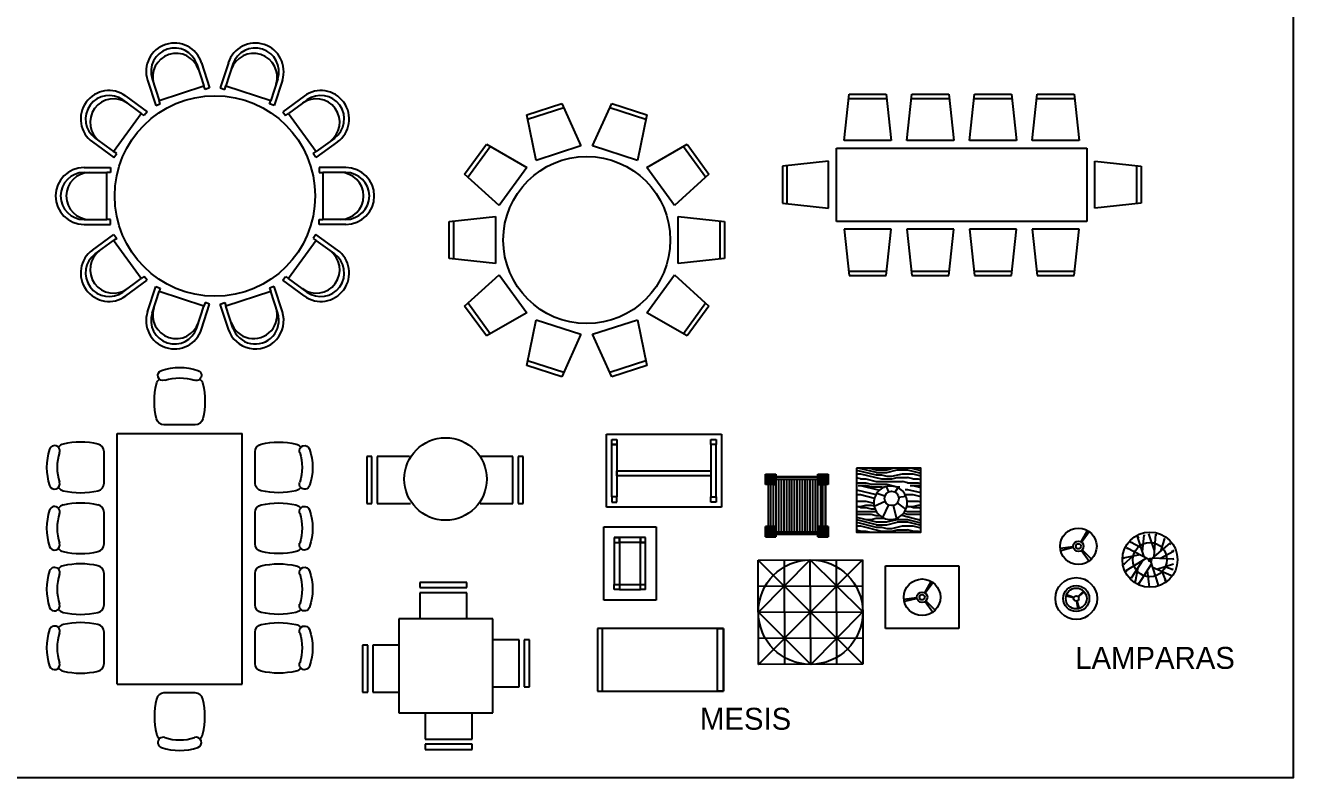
# Model space of a CAD drawing. Header units: millimetres. Extents: x 203.7 to 271.7, y 165.9 to 194.2.
# Drawn here: x 236.3 to 248.44, y 166.05 to 173.25 of the extents above; entities that cross this region are included whole.
import ezdxf

# ---------------------------------------------------------------- set-up
doc = ezdxf.new("R2010")
doc.units = ezdxf.units.MM
doc.layers.add('MUEBLE', color=8, linetype='Continuous')
doc.layers.add('MURO-ACTUALES', color=1, linetype='Continuous')

# ---------------------------------------------------------------- blocks, each defined once
blk = doc.blocks.new('ME-2')
at = {"layer": 'MUEBLE'}
for p, q in [((-0.306, 0.867), (-0.306, 0.817)), ((0.144, 0.867), (-0.306, 0.867)), ((0.144, 0.817), (0.144, 0.867)), ((-0.306, 0.817), (0.144, 0.817)), ((-0.306, 0.767), (-0.306, 0.517)), ((0.144, 0.767), (-0.306, 0.767)), ((0.144, 0.517), (0.144, 0.767)), ((-0.506, 0.517), (-0.506, -0.383)), ((0.394, 0.517), (-0.506, 0.517)), ((0.394, -0.383), (0.394, 0.517)), ((-0.856, 0.267), (-0.856, -0.183)), ((-0.806, 0.267), (-0.856, 0.267)), ((-0.806, -0.183), (-0.806, 0.267)), ((-0.756, 0.267), (-0.756, -0.183)), ((-0.506, 0.267), (-0.756, 0.267)), ((0.644, 0.317), (0.394, 0.317)), ((0.644, -0.133), (0.644, 0.317)), ((0.694, 0.317), (0.694, -0.133)), ((0.744, 0.317), (0.694, 0.317)), ((0.744, -0.133), (0.744, 0.317)), ((-0.856, -0.183), (-0.806, -0.183)), ((-0.756, -0.183), (-0.506, -0.183)), ((0.394, -0.133), (0.644, -0.133)), ((0.694, -0.133), (0.744, -0.133)), ((-0.506, -0.383), (0.394, -0.383)), ((-0.256, -0.383), (-0.256, -0.633)), ((0.194, -0.633), (0.194, -0.383)), ((-0.256, -0.633), (0.194, -0.633)), ((0.194, -0.683), (-0.256, -0.683)), ((-0.256, -0.683), (-0.256, -0.733)), ((0.194, -0.733), (0.194, -0.683)), ((-0.256, -0.733), (0.194, -0.733))]:
    blk.add_line(p, q, dxfattribs=at)
blk = doc.blocks.new('SILLA-VI')
at = {"layer": 'MUEBLE'}
blk.add_line((-0.15, -0.275), (0.15, -0.275), dxfattribs=at)
for centre, radius, start, end in [((-0.159, 0.199), 0.05, 108.4886, 288.4886), ((0, -0.275), 0.55, 71.5114, 108.4886), ((0.159, 0.199), 0.05, 251.5114, 71.5114), ((-0.15, 0.1), 0.075, 124.1222, 167.5099), ((0, -0.275), 0.45, 71.5114, 108.4886), ((0.15, 0.1), 0.075, 12.4901, 55.8778), ((0.508, -0.05), 0.75, 167.1255, 192.8745), ((-0.508, -0.05), 0.75, 347.1255, 12.8745), ((-0.15, -0.2), 0.075, 192.4901, 270), ((0.15, -0.2), 0.075, 270, 347.5099)]:
    blk.add_arc(centre, radius, start, end, dxfattribs=at)
blk = doc.blocks.new('MESA-26')
at = {"layer": 'MUEBLE'}
for p, q in [((-0.584, 1.2), (0.616, 1.2)), ((-0.584, -1.2), (-0.584, 1.2)), ((0.616, -1.2), (0.616, 1.2)), ((-0.708, 0.726), (-0.708, 1.026)), ((-0.708, 0.144), (-0.708, 0.444)), ((-0.708, -0.439), (-0.708, -0.139)), ((-0.708, -1.001), (-0.708, -0.701)), ((-0.584, -1.2), (0.616, -1.2)), ((0.166, -1.283), (-0.134, -1.283))]:
    blk.add_line(p, q, dxfattribs=at)
for centre, radius, start, end in [((-1.083, 1.026), 0.075, 102.4901, 145.8778), ((-0.933, 0.368), 0.75, 77.1255, 102.8745), ((-0.783, 1.026), 0.075, 0, 77.5099), ((-0.708, 0.876), 0.55, 161.5114, 198.4886), ((-1.182, 1.035), 0.05, 341.5114, 161.5114), ((-0.708, 0.876), 0.45, 161.5114, 198.4886), ((-1.182, 0.718), 0.05, 198.4886, 18.4886), ((-1.083, 0.726), 0.075, 214.1222, 257.5099), ((-0.933, 1.384), 0.75, 257.1255, 282.8745), ((-0.783, 0.726), 0.075, 282.4901, 0), ((-1.182, 0.452), 0.05, 341.5114, 161.5114), ((-1.083, 0.444), 0.075, 102.4901, 145.8778), ((-0.933, -0.215), 0.75, 77.1255, 102.8745), ((-0.783, 0.444), 0.075, 0, 77.5099), ((-0.708, 0.294), 0.55, 161.5114, 198.4886), ((-0.708, 0.294), 0.45, 161.5114, 198.4886), ((-1.182, 0.135), 0.05, 198.4886, 18.4886), ((-0.783, 0.144), 0.075, 282.4901, 0), ((-1.083, 0.144), 0.075, 214.1222, 257.5099), ((-0.933, 0.802), 0.75, 257.1255, 282.8745), ((-0.708, -0.289), 0.55, 161.5114, 198.4886), ((-1.182, -0.131), 0.05, 341.5114, 161.5114), ((-1.083, -0.139), 0.075, 102.4901, 145.8778), ((-0.933, -0.797), 0.75, 77.1255, 102.8745), ((-0.783, -0.139), 0.075, 0, 77.5099), ((-0.708, -0.289), 0.45, 161.5114, 198.4886), ((-1.182, -0.448), 0.05, 198.4886, 18.4886), ((-1.083, -0.439), 0.075, 214.1222, 257.5099), ((-0.783, -0.439), 0.075, 282.4901, 0), ((-0.933, 0.219), 0.75, 257.1255, 282.8745), ((-0.708, -0.851), 0.55, 161.5114, 198.4886), ((-1.182, -0.692), 0.05, 341.5114, 161.5114), ((-0.708, -0.851), 0.45, 161.5114, 198.4886), ((-1.083, -0.701), 0.075, 102.4901, 145.8778), ((-0.933, -1.359), 0.75, 77.1255, 102.8745), ((-0.783, -0.701), 0.075, 0, 77.5099), ((-1.182, -1.01), 0.05, 198.4886, 18.4886), ((-1.083, -1.001), 0.075, 214.1222, 257.5099), ((-0.933, -0.343), 0.75, 257.1255, 282.8745), ((-0.783, -1.001), 0.075, 282.4901, 0), ((-0.134, -1.358), 0.075, 90, 167.5099), ((0.166, -1.358), 0.075, 12.4901, 90), ((0.524, -1.508), 0.75, 167.1255, 192.8745), ((-0.492, -1.508), 0.75, 347.1255, 12.8745), ((-0.134, -1.658), 0.075, 192.4901, 235.8778), ((0.166, -1.658), 0.075, 304.1222, 347.5099), ((-0.143, -1.757), 0.05, 71.5114, 251.5114), ((0.016, -1.283), 0.55, 251.5114, 288.4886), ((0.016, -1.283), 0.45, 251.5114, 288.4886), ((0.174, -1.757), 0.05, 288.4886, 108.4886)]:
    blk.add_arc(centre, radius, start, end, dxfattribs=at)
at = {"layer": 'MUEBLE', "xscale": -1}
blk.add_blockref('SILLA-VI', (0.016, 1.558), dxfattribs=at)
at = {"layer": 'MUEBLE', "xscale": -1, "rotation": 270}
for p in [(1.014, 0.876), (1.014, 0.294), (1.014, -0.289), (1.014, -0.851)]:
    blk.add_blockref('SILLA-VI', p, dxfattribs=at)
blk = doc.blocks.new('ME-26')
at = {"layer": 'MUEBLE'}
blk.add_blockref('MESA-26', (-0.043, 0.018), dxfattribs=at)
blk = doc.blocks.new('MES-3')
at = {"layer": 'MUEBLE'}
for p, q in [((-0.573, 0.302, -0.1), (-0.573, -0.299, -0.1)), ((0.636, 0.302, -0.1), (-0.573, 0.302, -0.1)), ((-0.523, 0.301, -0.8), (-0.573, 0.301, -0.8)), ((-0.573, 0.301, -0.8), (-0.573, -0.299, -0.8)), ((-0.523, -0.299, -0.8), (-0.523, 0.301, -0.8)), ((0.577, -0.299, -0.8), (0.577, 0.301, -0.8)), ((0.577, 0.301, -0.8), (0.636, 0.301, -0.8)), ((0.636, -0.299, -0.1), (0.636, 0.302, -0.1)), ((0.636, 0.301, -0.8), (0.636, -0.299, -0.8)), ((-0.573, -0.299, -0.8), (-0.523, -0.299, -0.8)), ((-0.573, -0.299, -0.1), (0.636, -0.299, -0.1)), ((0.636, -0.299, -0.8), (0.578, -0.299, -0.8))]:
    blk.add_line(p, q, dxfattribs=at)
blk = doc.blocks.new('MES-2')
at = {"layer": 'MUEBLE'}
for p, q in [((-0.47, -0.255), (-0.47, 0.445)), ((-0.47, 0.445), (0.63, 0.445)), ((-0.42, 0.395, -0.8), (-0.37, 0.395, -0.8)), ((-0.42, 0.345, -0.8), (-0.42, 0.395, -0.8)), ((-0.42, 0.395, -0.8), (-0.37, 0.395, -0.8)), ((-0.42, 0.345, -0.8), (-0.42, 0.395, -0.8)), ((-0.37, 0.395, -0.8), (-0.37, 0.345, -0.8)), ((-0.37, 0.395, -0.8), (-0.37, 0.345, -0.8)), ((0.53, 0.395, -0.8), (0.58, 0.395, -0.8)), ((0.53, 0.345, -0.8), (0.53, 0.395, -0.8)), ((0.53, 0.345, -0.8), (0.53, 0.395, -0.8)), ((0.53, 0.395, -0.8), (0.58, 0.395, -0.8)), ((0.53, 0.345, -0.8), (0.53, 0.395, -0.8)), ((0.58, 0.395, -0.8), (0.58, 0.345, -0.8)), ((0.58, 0.395, -0.8), (0.58, 0.345, -0.8)), ((0.63, 0.445), (0.63, -0.255)), ((-0.37, 0.345, -0.8), (-0.42, 0.345, -0.8)), ((-0.42, -0.155, -0.45), (-0.42, 0.345, -0.45)), ((-0.37, 0.345, -0.8), (-0.42, 0.345, -0.8)), ((-0.42, 0.345, -0.45), (-0.37, 0.345, -0.45)), ((-0.37, 0.345, -0.45), (-0.37, -0.155, -0.45)), ((0.58, 0.345, -0.8), (0.53, 0.345, -0.8)), ((0.53, 0.345, -0.45), (0.53, -0.155, -0.45)), ((0.58, 0.345, -0.8), (0.53, 0.345, -0.8)), ((0.58, 0.345, -0.45), (0.53, 0.345, -0.45)), ((0.58, -0.155, -0.45), (0.58, 0.345, -0.45)), ((-0.37, 0.095, -0.45), (0.53, 0.095, -0.45)), ((-0.37, 0.045, -0.45), (-0.37, 0.095, -0.45)), ((0.53, 0.045, -0.45), (-0.37, 0.045, -0.45)), ((0.53, 0.095, -0.45), (0.53, 0.045, -0.45)), ((-0.37, -0.155, -0.8), (-0.42, -0.155, -0.8)), ((-0.42, -0.155, -0.8), (-0.42, -0.205, -0.8)), ((-0.37, -0.155, -0.8), (-0.42, -0.155, -0.8)), ((-0.42, -0.155, -0.8), (-0.42, -0.205, -0.8)), ((-0.37, -0.155, -0.45), (-0.42, -0.155, -0.45)), ((-0.42, -0.205, -0.8), (-0.37, -0.205, -0.8)), ((-0.42, -0.205, -0.8), (-0.37, -0.205, -0.8)), ((-0.37, -0.205, -0.8), (-0.37, -0.155, -0.8)), ((-0.37, -0.205, -0.8), (-0.37, -0.155, -0.8)), ((0.53, -0.155, -0.8), (0.58, -0.155, -0.8)), ((0.53, -0.205, -0.8), (0.53, -0.155, -0.8)), ((0.53, -0.205, -0.8), (0.53, -0.155, -0.8)), ((0.53, -0.155, -0.8), (0.58, -0.155, -0.8)), ((0.53, -0.155, -0.45), (0.58, -0.155, -0.45)), ((0.58, -0.205, -0.8), (0.53, -0.205, -0.8)), ((0.58, -0.205, -0.8), (0.53, -0.205, -0.8)), ((0.58, -0.155, -0.8), (0.58, -0.205, -0.8)), ((0.58, -0.155, -0.8), (0.58, -0.205, -0.8)), ((0.63, -0.255), (-0.47, -0.255))]:
    blk.add_line(p, q, dxfattribs=at)
blk = doc.blocks.new('MES-1')
at = {"layer": 'MUEBLE'}
for p, q in [((-0.356, -0.298, 0.075), (-0.356, 0.402, 0.075)), ((-0.356, 0.402, 0.075), (0.144, 0.402, 0.075)), ((0.144, 0.402, 0.075), (0.144, -0.298, 0.075)), ((-0.256, 0.302, -0.6), (-0.256, 0.252, -0.6)), ((-0.206, 0.302, -0.6), (-0.256, 0.302, -0.6)), ((-0.256, 0.302, -0.6), (-0.206, 0.302, -0.6)), ((-0.256, 0.252, -0.3), (-0.256, -0.148, -0.3)), ((-0.256, 0.252, -0.6), (-0.206, 0.252, -0.6)), ((-0.006, 0.302, -0.3), (-0.206, 0.302, -0.3)), ((-0.206, 0.252, -0.6), (-0.206, 0.302, -0.6)), ((-0.206, 0.302, -0.6), (-0.206, 0.252, -0.6)), ((-0.206, 0.252, -0.3), (-0.206, -0.198, -0.3)), ((0.044, 0.252, -0.3), (-0.206, 0.252, -0.3)), ((-0.006, -0.198, -0.3), (-0.006, 0.302, -0.3)), ((-0.006, 0.302, -0.6), (-0.006, 0.252, -0.6)), ((0.044, 0.302, -0.6), (-0.006, 0.302, -0.6)), ((-0.006, 0.252, -0.6), (0.044, 0.252, -0.6)), ((0.044, 0.252, -0.6), (0.044, 0.302, -0.6)), ((0.044, -0.148, -0.3), (0.044, 0.252, -0.3)), ((-0.256, -0.148, -0.3), (0.044, -0.148, -0.3)), ((-0.256, -0.148, -0.6), (-0.206, -0.148, -0.6)), ((-0.256, -0.198, -0.6), (-0.256, -0.148, -0.6)), ((-0.206, -0.198, -0.6), (-0.256, -0.198, -0.6)), ((-0.206, -0.148, -0.6), (-0.206, -0.198, -0.6)), ((-0.206, -0.198, -0.3), (-0.006, -0.198, -0.3)), ((-0.006, -0.148, -0.6), (0.044, -0.148, -0.6)), ((-0.006, -0.198, -0.6), (-0.006, -0.148, -0.6)), ((0.044, -0.198, -0.6), (-0.006, -0.198, -0.6)), ((0.044, -0.198, -0.6), (0.044, -0.148, -0.6)), ((0.144, -0.298, 0.075), (-0.356, -0.298, 0.075))]:
    blk.add_line(p, q, dxfattribs=at)
blk = doc.blocks.new('MESA-21')
at = {"layer": 'MUEBLE'}
for p, q in [((-0.173, 1.262), (-0.106, 1.054)), ((-0.129, 1.276), (-0.051, 1.035)), ((0.129, 1.276), (0.051, 1.035)), ((0.173, 1.262), (0.106, 1.054)), ((-0.646, 1.108), (-0.567, 0.867)), ((-0.601, 1.123), (-0.534, 0.915)), ((0.601, 1.123), (0.534, 0.915)), ((0.646, 1.108), (0.567, 0.867)), ((-0.534, 0.915), (-0.106, 1.054)), ((-0.095, 1.02), (-0.106, 1.054)), ((-0.051, 1.035), (-0.095, 1.02)), ((0.051, 1.035), (0.095, 1.02)), ((0.095, 1.02), (0.106, 1.054)), ((0.106, 1.054), (0.534, 0.915)), ((-0.882, 0.919), (-0.705, 0.791)), ((-0.855, 0.957), (-0.649, 0.807)), ((-0.567, 0.867), (-0.523, 0.881)), ((-0.523, 0.881), (-0.534, 0.915)), ((0.523, 0.881), (0.534, 0.915)), ((0.567, 0.867), (0.523, 0.881)), ((0.855, 0.957), (0.649, 0.807)), ((0.882, 0.919), (0.705, 0.791)), ((-0.97, 0.427), (-0.705, 0.791)), ((-0.677, 0.77), (-0.705, 0.791)), ((-0.649, 0.807), (-0.677, 0.77)), ((0.649, 0.807), (0.677, 0.77)), ((0.677, 0.77), (0.705, 0.791)), ((0.705, 0.791), (0.97, 0.427)), ((-1.174, 0.517), (-0.968, 0.368)), ((-1.147, 0.555), (-0.97, 0.427)), ((1.174, 0.517), (0.968, 0.368)), ((1.147, 0.555), (0.97, 0.427)), ((-0.941, 0.406), (-0.97, 0.427)), ((-0.968, 0.368), (-0.941, 0.406)), ((0.941, 0.406), (0.97, 0.427)), ((0.968, 0.368), (0.941, 0.406)), ((-1.254, 0.272), (-1, 0.272)), ((-1, 0.272), (-1, 0.225)), ((1.254, 0.272), (1, 0.272)), ((1, 0.272), (1, 0.225)), ((-1.254, 0.225), (-1.035, 0.225)), ((-1, 0.225), (-1.035, 0.225)), ((-1.035, -0.225), (-1.035, 0.225)), ((1, 0.225), (1.035, 0.225)), ((1.254, 0.225), (1.035, 0.225)), ((1.035, 0.225), (1.035, -0.225)), ((-1.254, -0.225), (-1.035, -0.225)), ((-1, -0.225), (-1.035, -0.225)), ((-1, -0.272), (-1, -0.225)), ((1, -0.225), (1.035, -0.225)), ((1, -0.272), (1, -0.225)), ((1.254, -0.225), (1.035, -0.225)), ((-1.254, -0.272), (-1, -0.272)), ((1.254, -0.272), (1, -0.272)), ((-1.174, -0.517), (-0.968, -0.368)), ((-1.147, -0.555), (-0.97, -0.427)), ((-0.941, -0.406), (-0.97, -0.427)), ((-0.705, -0.791), (-0.97, -0.427)), ((-0.968, -0.368), (-0.941, -0.406)), ((0.97, -0.427), (0.705, -0.791)), ((0.968, -0.368), (0.941, -0.406)), ((0.941, -0.406), (0.97, -0.427)), ((1.174, -0.517), (0.968, -0.368)), ((1.147, -0.555), (0.97, -0.427)), ((-0.882, -0.919), (-0.705, -0.791)), ((-0.855, -0.957), (-0.649, -0.807)), ((-0.677, -0.77), (-0.705, -0.791)), ((-0.649, -0.807), (-0.677, -0.77)), ((0.649, -0.807), (0.677, -0.77)), ((0.855, -0.957), (0.649, -0.807)), ((0.677, -0.77), (0.705, -0.791)), ((0.882, -0.919), (0.705, -0.791)), ((-0.646, -1.108), (-0.567, -0.867)), ((-0.601, -1.123), (-0.534, -0.915)), ((-0.567, -0.867), (-0.523, -0.881)), ((-0.523, -0.881), (-0.534, -0.915)), ((-0.106, -1.054), (-0.534, -0.915)), ((0.534, -0.915), (0.106, -1.054)), ((0.567, -0.867), (0.523, -0.881)), ((0.523, -0.881), (0.534, -0.915)), ((0.601, -1.123), (0.534, -0.915)), ((0.646, -1.108), (0.567, -0.867)), ((-0.173, -1.262), (-0.106, -1.054)), ((-0.129, -1.276), (-0.051, -1.035)), ((-0.095, -1.02), (-0.106, -1.054)), ((-0.051, -1.035), (-0.095, -1.02)), ((0.051, -1.035), (0.095, -1.02)), ((0.129, -1.276), (0.051, -1.035)), ((0.095, -1.02), (0.106, -1.054)), ((0.173, -1.262), (0.106, -1.054))]:
    blk.add_line(p, q, dxfattribs=at)
blk.add_circle((0, 0), 0.96, dxfattribs=at)
for centre, radius, start, end in [((-0.387, 1.192), 0.272, 18, 198), ((0.387, 1.192), 0.272, 342, 162), ((-0.387, 1.192), 0.225, 18, 198), ((-0.371, 1.14), 0.225, 18, 198), ((0.371, 1.14), 0.225, 342, 162), ((0.387, 1.192), 0.225, 342, 162), ((-1.014, 0.737), 0.272, 54, 234), ((1.014, 0.737), 0.272, 306, 126), ((-1.014, 0.737), 0.225, 54, 234), ((-0.97, 0.705), 0.225, 54, 234), ((0.97, 0.705), 0.225, 306, 126), ((1.014, 0.737), 0.225, 306, 126), ((-1.254, 0), 0.272, 90, 270), ((1.254, 0), 0.272, 270, 90), ((-1.254, 0), 0.225, 90, 270), ((-1.199, 0), 0.225, 90, 270), ((1.199, 0), 0.225, 270, 90), ((1.254, 0), 0.225, 270, 90), ((-1.014, -0.737), 0.272, 126, 306), ((-1.014, -0.737), 0.225, 126, 306), ((-0.97, -0.705), 0.225, 126, 306), ((0.97, -0.705), 0.225, 234, 54), ((1.014, -0.737), 0.272, 234, 54), ((1.014, -0.737), 0.225, 234, 54), ((-0.371, -1.14), 0.225, 162, 342), ((0.371, -1.14), 0.225, 198, 18), ((-0.387, -1.192), 0.272, 162, 342), ((-0.387, -1.192), 0.225, 162, 342), ((0.387, -1.192), 0.272, 198, 18), ((0.387, -1.192), 0.225, 198, 18)]:
    blk.add_arc(centre, radius, start, end, dxfattribs=at)
blk = doc.blocks.new('ME-21')
at = {"layer": 'MUEBLE'}
blk.add_blockref('MESA-21', (0.088, -0.129), dxfattribs=at)
blk = doc.blocks.new('L-1')
at = {"layer": 'MUEBLE'}
for p, q in [((-0.147, 0.269), (-0.137, 0.255)), ((-0.084, 0.074), (-0.147, 0.269)), ((-0.1, 0.122), (-0.083, 0.287)), ((-0.083, 0.287), (-0.083, 0.275)), ((-0.039, 0.296), (-0.036, 0.281)), ((0.017, 0.137), (-0.039, 0.296)), ((0.014, 0.077), (0.027, 0.293)), ((0.027, 0.293), (0.03, 0.275)), ((0.076, 0.129), (0.116, 0.252)), ((0.116, 0.252), (0.106, 0.237)), ((-0.252, 0.16), (-0.243, 0.152)), ((-0.026, 0.044), (-0.252, 0.16)), ((-0.213, 0.216), (-0.198, 0.213)), ((-0.112, 0.16), (-0.213, 0.216)), ((-0.026, 0.044), (0.167, 0.205)), ((0.072, 0.061), (0.197, 0.128)), ((0.167, 0.205), (0.16, 0.19)), ((0.197, 0.128), (0.179, 0.125)), ((0.204, 0.134), (0.192, 0.131)), ((-0.125, 0.095), (-0.284, 0.063)), ((-0.284, 0.063), (-0.274, 0.066)), ((-0.195, 0.081), (-0.279, 0.001)), ((-0.279, 0.001), (-0.267, 0.016)), ((-0.062, 0.063), (-0.26, -0.06)), ((-0.096, 0.042), (-0.208, -0.128)), ((-0.014, 0.009), (-0.137, -0.187)), ((-0.026, 0.044), (0.052, -0.196)), ((-0.002, 0.064), (0.202, 0.057)), ((0.039, -0.043), (0.197, 0.007)), ((0.202, 0.057), (0.187, 0.051)), ((-0.26, -0.06), (-0.245, -0.06)), ((-0.208, -0.128), (-0.206, -0.119)), ((-0.143, -0.029), (-0.171, -0.163)), ((-0.055, -0.055), (-0.034, -0.214)), ((-0.004, -0.023), (0.177, -0.105)), ((0.087, -0.064), (0.125, -0.158)), ((0.115, -0.019), (0.194, -0.046)), ((0.177, -0.105), (0.17, -0.096)), ((0.194, -0.046), (0.177, -0.046)), ((-0.171, -0.163), (-0.162, -0.146)), ((-0.137, -0.187), (-0.132, -0.169)), ((0.052, -0.196), (0.049, -0.178)), ((0.125, -0.158), (0.116, -0.143))]:
    blk.add_line(p, q, dxfattribs=at)
for centre, radius in [((-0.028, 0.048), 0.264), ((-0.028, 0.048), 0.163), ((-0.026, 0.044), 0.0137)]:
    blk.add_circle(centre, radius, dxfattribs=at)
blk = doc.blocks.new('MESA-23')
at = {"layer": 'MUEBLE'}
for p, q in [((-1.122, 0.426), (-1.075, 0.869)), ((-1.075, 0.869), (-0.72, 0.869)), ((-0.72, 0.869), (-0.672, 0.426)), ((-0.522, 0.426), (-0.475, 0.869)), ((-0.475, 0.869), (-0.12, 0.869)), ((-0.12, 0.869), (-0.072, 0.426)), ((0.078, 0.426), (0.125, 0.869)), ((0.125, 0.869), (0.48, 0.869)), ((0.48, 0.869), (0.528, 0.426)), ((0.678, 0.426), (0.725, 0.869)), ((0.725, 0.869), (1.08, 0.869)), ((1.08, 0.869), (1.128, 0.426)), ((-1.079, 0.826), (-0.715, 0.826)), ((-0.479, 0.826), (-0.115, 0.826)), ((0.121, 0.826), (0.485, 0.826)), ((0.721, 0.826), (1.085, 0.826)), ((-0.672, 0.426), (-1.122, 0.426)), ((-0.072, 0.426), (-0.522, 0.426)), ((0.528, 0.426), (0.078, 0.426)), ((1.128, 0.426), (0.678, 0.426)), ((-1.197, 0.351), (1.203, 0.351)), ((-1.197, -0.349), (-1.197, 0.351)), ((1.203, 0.351), (1.203, -0.349)), ((-1.272, 0.226), (-1.715, 0.179)), ((-1.715, 0.179), (-1.715, -0.176)), ((-1.672, 0.183), (-1.672, -0.181)), ((-1.272, -0.224), (-1.272, 0.226)), ((1.278, 0.226), (1.721, 0.179)), ((1.278, -0.224), (1.278, 0.226)), ((1.678, 0.183), (1.678, -0.181)), ((1.721, 0.179), (1.721, -0.176)), ((-1.715, -0.176), (-1.272, -0.224)), ((1.721, -0.176), (1.278, -0.224)), ((1.203, -0.349), (-1.197, -0.349)), ((-1.122, -0.424), (-1.075, -0.867)), ((-0.672, -0.424), (-1.122, -0.424)), ((-0.72, -0.867), (-0.672, -0.424)), ((-0.522, -0.424), (-0.475, -0.867)), ((-0.072, -0.424), (-0.522, -0.424)), ((-0.12, -0.867), (-0.072, -0.424)), ((0.528, -0.424), (0.078, -0.424)), ((0.078, -0.424), (0.125, -0.867)), ((0.48, -0.867), (0.528, -0.424)), ((0.678, -0.424), (0.725, -0.867)), ((1.128, -0.424), (0.678, -0.424)), ((1.08, -0.867), (1.128, -0.424)), ((-1.079, -0.824), (-0.715, -0.824)), ((-0.479, -0.824), (-0.115, -0.824)), ((0.121, -0.824), (0.485, -0.824)), ((0.721, -0.824), (1.085, -0.824)), ((-1.075, -0.867), (-0.72, -0.867)), ((-0.475, -0.867), (-0.12, -0.867)), ((0.125, -0.867), (0.48, -0.867)), ((0.725, -0.867), (1.08, -0.867))]:
    blk.add_line(p, q, dxfattribs=at)
blk = doc.blocks.new('ME-23')
at = {"layer": 'MUEBLE'}
blk.add_blockref('MESA-23', (0.046, 0.032), dxfattribs=at)
blk = doc.blocks.new('LAMPA-03')
for p, q in [((-0.024, 0.006), (-0.097, 0.024)), ((-0.023, 0.009), (-0.093, 0.036)), ((0.017, 0.018), (0.069, 0.072)), ((0.019, 0.016), (0.078, 0.063)), ((0.004, -0.025), (0.015, -0.099)), ((0.007, -0.024), (0.028, -0.096))]:
    blk.add_line(p, q)
for radius in [0.2, 0.125, 0.1, 0.025]:
    blk.add_circle((0, 0), radius)
blk = doc.blocks.new('L-3')
at = {"layer": 'MUEBLE'}
blk.add_blockref('LAMPA-03', (-0.035, -0.011), dxfattribs=at)
blk = doc.blocks.new('LAMPA-02')
for p, q in [((0.025, 0.043), (0.087, 0.152)), ((0.029, 0.041), (0.102, 0.142)), ((-0.05, -0.006), (-0.174, -0.022)), ((-0.049, -0.012), (-0.17, -0.042)), ((0.029, -0.041), (0.102, -0.142)), ((0.035, -0.035), (0.124, -0.124))]:
    blk.add_line(p, q)
for radius in [0.175, 0.05, 0.025]:
    blk.add_circle((0, 0), radius)
blk = doc.blocks.new('L-2')
at = {"layer": 'MUEBLE'}
blk.add_blockref('LAMPA-02', (0.026, 0.154), dxfattribs=at)
blk = doc.blocks.new('MESI-08')
at = {"layer": 'MUEBLE'}
for p, q in [((-0.35, 0), (-0.35, 0.6)), ((-0.35, 0.6), (0.35, 0.6)), ((0.35, 0.6), (0.35, 0)), ((0.025, 0.343), (0.087, 0.452)), ((0.029, 0.341), (0.102, 0.442)), ((-0.05, 0.294), (-0.174, 0.278)), ((-0.049, 0.288), (-0.17, 0.258)), ((0.029, 0.259), (0.102, 0.158)), ((0.035, 0.265), (0.124, 0.176)), ((0.35, 0), (-0.35, 0))]:
    blk.add_line(p, q, dxfattribs=at)
for radius in [0.175, 0.05, 0.025]:
    blk.add_circle((0, 0.3), radius, dxfattribs=at)
blk = doc.blocks.new('ME9')
at = {"layer": 'MUEBLE'}
blk.add_blockref('MESI-08', (0.095, -0.303), dxfattribs=at)
blk = doc.blocks.new('MES-8')
at = {"layer": 'MUEBLE'}
for p, q in [((-0.501, 0.513), (0.499, 0.517)), ((-0.497, -0.487), (-0.501, 0.513)), ((-0.501, 0.513), (0.503, -0.483)), ((-0.001, 0.515), (-0.499, 0.013)), ((-0.497, -0.487), (0.499, 0.517)), ((-0.251, 0.514), (-0.247, -0.486)), ((0.003, -0.485), (-0.001, 0.515)), ((0.501, 0.017), (-0.001, 0.515)), ((0.253, -0.484), (0.249, 0.516)), ((0.499, 0.517), (0.503, -0.483)), ((-0.5, 0.263), (0.5, 0.267)), ((-0.499, 0.013), (0.501, 0.017)), ((-0.499, 0.013), (0.003, -0.485)), ((0.003, -0.485), (0.501, 0.017)), ((0.502, -0.233), (-0.498, -0.237)), ((0.503, -0.483), (-0.497, -0.487))]:
    blk.add_line(p, q, dxfattribs=at)
blk.add_circle((0.001, 0.015), 0.5, dxfattribs=at)
blk = doc.blocks.new('*X186')
at = {"color": 0}
for p, q in [((21.061, -22.265), (21.25, -22.312)), ((21.061, -22.3), (21.1, -22.3)), ((21.1, -22.35), (21.061, -22.34)), ((21.087, -22.247), (21.25, -22.287)), ((21.1, -22.3), (21.3, -22.35)), ((21.1, -22.35), (21.15, -22.35)), ((21.15, -22.35), (21.25, -22.375)), ((21.187, -22.247), (21.25, -22.262)), ((21.25, -22.262), (21.35, -22.262)), ((21.25, -22.288), (21.35, -22.288)), ((21.25, -22.312), (21.3, -22.312)), ((21.3, -22.312), (21.35, -22.325)), ((21.3, -22.35), (21.4, -22.35)), ((21.35, -22.262), (21.413, -22.247)), ((21.35, -22.288), (21.45, -22.263)), ((21.35, -22.325), (21.4, -22.325)), ((21.4, -22.325), (21.5, -22.3)), ((21.4, -22.35), (21.45, -22.338)), ((21.45, -22.262), (21.55, -22.262)), ((21.45, -22.338), (21.55, -22.338)), ((21.5, -22.3), (21.6, -22.3)), ((21.55, -22.262), (21.676, -22.294)), ((21.6, -22.35), (21.55, -22.338)), ((21.587, -22.247), (21.676, -22.269)), ((21.6, -22.3), (21.676, -22.319)), ((21.6, -22.35), (21.65, -22.35)), ((21.65, -22.35), (21.676, -22.356)), ((21.061, -22.387), (21.15, -22.387)), ((21.061, -22.453), (21.248, -22.499)), ((21.075, -22.413), (21.15, -22.413)), ((21.1, -22.413), (21.282, -22.458)), ((21.15, -22.387), (21.2, -22.4)), ((21.2, -22.425), (21.15, -22.413)), ((21.2, -22.4), (21.35, -22.4)), ((21.2, -22.425), (21.3, -22.425)), ((21.25, -22.375), (21.5, -22.375)), ((21.3, -22.425), (21.325, -22.431)), ((21.35, -22.4), (21.45, -22.425)), ((21.45, -22.425), (21.475, -22.425)), ((21.55, -22.388), (21.5, -22.375)), ((21.525, -22.45), (21.55, -22.45)), ((21.55, -22.387), (21.65, -22.387)), ((21.55, -22.45), (21.676, -22.481)), ((21.575, -22.413), (21.65, -22.413)), ((21.6, -22.413), (21.676, -22.431)), ((21.65, -22.387), (21.676, -22.394)), ((21.676, -22.419), (21.65, -22.413)), ((21.061, -22.5), (21.1, -22.5)), ((21.061, -22.562), (21.15, -22.562)), ((21.1, -22.5), (21.233, -22.533)), ((21.15, -22.562), (21.227, -22.582)), ((21.526, -22.5), (21.6, -22.5)), ((21.546, -22.561), (21.55, -22.562)), ((21.55, -22.562), (21.65, -22.562)), ((21.6, -22.5), (21.676, -22.519)), ((21.65, -22.562), (21.676, -22.569)), ((21.061, -22.613), (21.1, -22.613)), ((21.1, -22.625), (21.061, -22.615)), ((21.061, -22.663), (21.25, -22.663)), ((21.061, -22.688), (21.2, -22.688)), ((21.061, -22.715), (21.25, -22.762)), ((21.1, -22.613), (21.15, -22.6)), ((21.1, -22.625), (21.15, -22.625)), ((21.15, -22.6), (21.2, -22.6)), ((21.15, -22.625), (21.2, -22.637)), ((21.2, -22.6), (21.229, -22.607)), ((21.2, -22.637), (21.238, -22.637)), ((21.2, -22.688), (21.25, -22.7)), ((21.2, -22.688), (21.25, -22.7)), ((21.25, -22.7), (21.282, -22.7)), ((21.493, -22.698), (21.676, -22.744)), ((21.512, -22.678), (21.55, -22.687)), ((21.526, -22.657), (21.55, -22.662)), ((21.6, -22.625), (21.543, -22.611)), ((21.55, -22.613), (21.6, -22.613)), ((21.55, -22.663), (21.676, -22.663)), ((21.55, -22.688), (21.676, -22.688)), ((21.6, -22.613), (21.65, -22.6)), ((21.6, -22.625), (21.65, -22.625)), ((21.65, -22.6), (21.676, -22.6)), ((21.65, -22.625), (21.676, -22.631)), ((21.061, -22.74), (21.25, -22.787)), ((21.061, -22.765), (21.25, -22.812)), ((21.061, -22.8), (21.1, -22.8)), ((21.1, -22.8), (21.3, -22.85)), ((21.15, -22.738), (21.2, -22.738)), ((21.2, -22.738), (21.25, -22.725)), ((21.25, -22.725), (21.322, -22.725)), ((21.25, -22.762), (21.35, -22.762)), ((21.25, -22.788), (21.35, -22.788)), ((21.25, -22.812), (21.3, -22.812)), ((21.3, -22.812), (21.35, -22.825)), ((21.35, -22.762), (21.45, -22.738)), ((21.35, -22.788), (21.45, -22.763)), ((21.35, -22.825), (21.4, -22.825)), ((21.4, -22.825), (21.5, -22.8)), ((21.4, -22.85), (21.45, -22.838)), ((21.43, -22.733), (21.45, -22.738)), ((21.45, -22.738), (21.55, -22.738)), ((21.45, -22.762), (21.55, -22.762)), ((21.45, -22.838), (21.55, -22.838)), ((21.5, -22.8), (21.6, -22.8)), ((21.55, -22.738), (21.676, -22.769)), ((21.55, -22.762), (21.676, -22.794)), ((21.6, -22.85), (21.55, -22.838)), ((21.6, -22.8), (21.676, -22.819)), ((21.65, -22.738), (21.676, -22.738)), ((21.1, -22.85), (21.061, -22.84)), ((21.1, -22.85), (21.15, -22.85)), ((21.15, -22.85), (21.196, -22.861)), ((21.3, -22.85), (21.4, -22.85)), ((21.6, -22.85), (21.65, -22.85)), ((21.65, -22.85), (21.676, -22.856))]:
    blk.add_line(p, q, dxfattribs=at)
blk = doc.blocks.new('MES-6')
at = {"layer": 'MUEBLE'}
for p, q in [((-0.099, 0.022), (-0.177, 0.048)), ((-0.061, 0.063), (-0.083, 0.114)), ((0, 0.059), (0.025, 0.103)), ((0.033, 0.011), (0.102, 0.023)), ((-0.096, -0.029), (-0.2, -0.077)), ((-0.064, -0.062), (-0.122, -0.181)), ((-0.019, -0.067), (0.011, -0.191)), ((0.02, -0.042), (0.102, -0.106))]:
    blk.add_line(p, q, dxfattribs=at)
blk.add_lwpolyline([(-0.37, 0.291), (-0.37, -0.324), (0.244, -0.324), (0.244, 0.291)], close=True, dxfattribs=at)
blk.add_lwpolyline([(-0.045, 0.119, 0.198912), (-0.158, 0.072, 0.198912), (-0.205, -0.041, 0.198912), (-0.158, -0.154, 0.198912), (-0.045, -0.201, 0.198912), (0.069, -0.154, 0.198912), (0.115, -0.041, 0.198912), (0.069, 0.072, 0.198912)], format="xyb", close=True, dxfattribs=at)
blk.add_circle((-0.034, 0), 0.0683, dxfattribs=at)
blk.add_blockref('*X186', (-21.431, 22.537), dxfattribs=at)
blk = doc.blocks.new('MES-5')
at = {"layer": 'MUEBLE'}
for p, q in [((-0.303, 0.281, -0.2), (-0.203, 0.281, -0.2)), ((-0.303, 0.181, -0.2), (-0.303, 0.281, -0.2)), ((-0.303, 0.181, 0.2), (-0.303, 0.281, 0.2)), ((-0.303, 0.281, 0.2), (-0.203, 0.281, 0.2)), ((-0.298, 0.281, -0.2), (-0.298, 0.181, -0.2)), ((-0.293, 0.281, -0.2), (-0.293, 0.181, -0.2)), ((-0.288, 0.281, -0.2), (-0.288, 0.181, -0.2)), ((-0.283, 0.281, -0.2), (-0.283, 0.181, -0.2)), ((-0.278, 0.281, -0.2), (-0.278, 0.181, -0.2)), ((-0.278, 0.256, 0.2), (-0.278, -0.294, 0.2)), ((0.272, 0.256, 0.2), (-0.278, 0.256, 0.2)), ((-0.278, 0.256, 0.2), (-0.278, 0.181, 0.2)), ((-0.203, 0.256, 0.2), (-0.278, 0.256, 0.2)), ((-0.273, 0.281, -0.2), (-0.273, 0.181, -0.2)), ((-0.268, 0.281, -0.2), (-0.268, 0.181, -0.2)), ((-0.263, 0.281, -0.2), (-0.263, 0.181, -0.2)), ((-0.258, 0.281, -0.2), (-0.258, 0.181, -0.2)), ((-0.253, 0.281, -0.2), (-0.253, 0.181, -0.2)), ((-0.248, 0.281, -0.2), (-0.248, 0.181, -0.2)), ((-0.243, 0.281, -0.2), (-0.243, 0.181, -0.2)), ((-0.238, 0.281, -0.2), (-0.238, 0.181, -0.2)), ((-0.233, 0.281, -0.2), (-0.233, 0.181, -0.2)), ((-0.228, 0.281, -0.2), (-0.228, 0.181, -0.2)), ((-0.223, 0.281, -0.2), (-0.223, 0.181, -0.2)), ((-0.218, 0.281, -0.2), (-0.218, 0.181, -0.2)), ((-0.213, 0.281, -0.2), (-0.213, 0.181, -0.2)), ((-0.208, 0.281, -0.2), (-0.208, 0.181, -0.2)), ((-0.203, 0.281, -0.2), (-0.203, 0.181, -0.2)), ((-0.203, 0.281, 0.2), (-0.203, 0.256, 0.2)), ((-0.203, 0.256), (0.197, 0.256)), ((-0.203, 0.231), (-0.203, 0.256)), ((0.197, 0.281, -0.2), (0.297, 0.281, -0.2)), ((0.197, 0.181, -0.2), (0.197, 0.281, -0.2)), ((0.197, 0.281, 0.2), (0.297, 0.281, 0.2)), ((0.197, 0.256, 0.2), (0.197, 0.281, 0.2)), ((0.197, 0.256), (0.197, 0.231)), ((0.272, 0.256, 0.2), (0.197, 0.256, 0.2)), ((0.202, 0.281, -0.2), (0.202, 0.181, -0.2)), ((0.207, 0.281, -0.2), (0.207, 0.181, -0.2)), ((0.212, 0.281, -0.2), (0.212, 0.181, -0.2)), ((0.217, 0.281, -0.2), (0.217, 0.181, -0.2)), ((0.222, 0.281, -0.2), (0.222, 0.181, -0.2)), ((0.227, 0.281, -0.2), (0.227, 0.181, -0.2)), ((0.232, 0.281, -0.2), (0.232, 0.181, -0.2)), ((0.237, 0.281, -0.2), (0.237, 0.181, -0.2)), ((0.242, 0.281, -0.2), (0.242, 0.181, -0.2)), ((0.247, 0.281, -0.2), (0.247, 0.181, -0.2)), ((0.252, 0.281, -0.2), (0.252, 0.181, -0.2)), ((0.257, 0.281, -0.2), (0.257, 0.181, -0.2)), ((0.262, 0.281, -0.2), (0.262, 0.181, -0.2)), ((0.267, 0.281, -0.2), (0.267, 0.181, -0.2)), ((0.272, 0.281, -0.2), (0.272, 0.181, -0.2)), ((0.272, -0.294, 0.2), (0.272, 0.256, 0.2)), ((0.272, 0.181, 0.2), (0.272, 0.256, 0.2)), ((0.277, 0.281, -0.2), (0.277, 0.181, -0.2)), ((0.282, 0.281, -0.2), (0.282, 0.181, -0.2)), ((0.287, 0.281, -0.2), (0.287, 0.181, -0.2)), ((0.292, 0.281, -0.2), (0.292, 0.181, -0.2)), ((0.297, 0.281, -0.2), (0.297, 0.181, -0.2)), ((0.297, 0.281, 0.2), (0.297, 0.181, 0.2)), ((-0.203, 0.181, -0.2), (-0.303, 0.181, -0.2)), ((-0.278, 0.181, 0.2), (-0.303, 0.181, 0.2)), ((-0.278, 0.181), (-0.278, -0.219)), ((-0.253, 0.181), (-0.278, 0.181)), ((-0.253, -0.219), (-0.253, 0.181)), ((-0.228, -0.219), (-0.228, 0.181)), ((-0.228, 0.181), (-0.203, 0.181)), ((0.197, 0.231), (-0.203, 0.231)), ((-0.203, 0.181), (-0.203, -0.219)), ((-0.178, 0.231), (-0.178, -0.269)), ((-0.153, 0.231), (-0.153, -0.269)), ((-0.128, 0.231), (-0.128, -0.269)), ((-0.103, 0.231), (-0.103, -0.269)), ((-0.078, 0.231), (-0.078, -0.269)), ((-0.053, 0.231), (-0.053, -0.269)), ((-0.028, 0.231), (-0.028, -0.269)), ((-0.003, 0.231), (-0.003, -0.269)), ((0.022, 0.231), (0.022, -0.269)), ((0.047, 0.231), (0.047, -0.269)), ((0.072, 0.231), (0.072, -0.269)), ((0.097, 0.231), (0.097, -0.269)), ((0.122, 0.231), (0.122, -0.269)), ((0.147, 0.231), (0.147, -0.269)), ((0.172, 0.231), (0.172, -0.269)), ((0.197, -0.219), (0.197, 0.181)), ((0.297, 0.181, -0.2), (0.197, 0.181, -0.2)), ((0.197, 0.181), (0.222, 0.181)), ((0.222, 0.181), (0.222, -0.219)), ((0.247, -0.219), (0.247, 0.181)), ((0.247, 0.181), (0.272, 0.181)), ((0.272, 0.181), (0.272, -0.219)), ((0.297, 0.181, 0.2), (0.272, 0.181, 0.2)), ((0.297, 0.181, 0.2), (0.272, 0.181, 0.2)), ((-0.303, -0.219, -0.2), (-0.303, -0.319, -0.2)), ((-0.203, -0.219, -0.2), (-0.303, -0.219, -0.2)), ((-0.303, -0.219, -0.2), (-0.203, -0.219, -0.2)), ((-0.303, -0.319, 0.2), (-0.303, -0.219, 0.2)), ((-0.303, -0.219, 0.2), (-0.278, -0.219, 0.2)), ((-0.298, -0.219, -0.2), (-0.298, -0.319, -0.2)), ((-0.293, -0.219, -0.2), (-0.293, -0.319, -0.2)), ((-0.288, -0.219, -0.2), (-0.288, -0.319, -0.2)), ((-0.283, -0.219, -0.2), (-0.283, -0.319, -0.2)), ((-0.278, -0.219, -0.2), (-0.278, -0.319, -0.2)), ((-0.278, -0.219), (-0.253, -0.219)), ((-0.278, -0.219, 0.2), (-0.278, -0.294, 0.2)), ((-0.273, -0.219, -0.2), (-0.273, -0.319, -0.2)), ((-0.268, -0.219, -0.2), (-0.268, -0.319, -0.2)), ((-0.263, -0.219, -0.2), (-0.263, -0.319, -0.2)), ((-0.258, -0.219, -0.2), (-0.258, -0.319, -0.2)), ((-0.253, -0.219, -0.2), (-0.253, -0.319, -0.2)), ((-0.248, -0.219, -0.2), (-0.248, -0.319, -0.2)), ((-0.243, -0.219, -0.2), (-0.243, -0.319, -0.2)), ((-0.238, -0.219, -0.2), (-0.238, -0.319, -0.2)), ((-0.233, -0.219, -0.2), (-0.233, -0.319, -0.2)), ((-0.228, -0.219, -0.2), (-0.228, -0.319, -0.2)), ((-0.203, -0.219), (-0.228, -0.219)), ((-0.223, -0.219, -0.2), (-0.223, -0.319, -0.2)), ((-0.218, -0.219, -0.2), (-0.218, -0.319, -0.2)), ((-0.213, -0.219, -0.2), (-0.213, -0.319, -0.2)), ((-0.208, -0.219, -0.2), (-0.208, -0.319, -0.2)), ((-0.203, -0.319, -0.2), (-0.203, -0.219, -0.2)), ((-0.203, -0.219, -0.2), (-0.203, -0.319, -0.2)), ((0.297, -0.219, -0.2), (0.197, -0.219, -0.2)), ((0.197, -0.219, -0.2), (0.197, -0.319, -0.2)), ((0.197, -0.319, -0.2), (0.197, -0.219, -0.2)), ((0.197, -0.219, -0.2), (0.197, -0.319, -0.2)), ((0.222, -0.219), (0.197, -0.219)), ((0.202, -0.219, -0.2), (0.202, -0.319, -0.2)), ((0.207, -0.219, -0.2), (0.207, -0.319, -0.2)), ((0.212, -0.219, -0.2), (0.212, -0.319, -0.2)), ((0.217, -0.219, -0.2), (0.217, -0.319, -0.2)), ((0.222, -0.219, -0.2), (0.222, -0.319, -0.2)), ((0.227, -0.219, -0.2), (0.227, -0.319, -0.2)), ((0.232, -0.219, -0.2), (0.232, -0.319, -0.2)), ((0.237, -0.219, -0.2), (0.237, -0.319, -0.2)), ((0.242, -0.219, -0.2), (0.242, -0.319, -0.2)), ((0.247, -0.219, -0.2), (0.247, -0.319, -0.2)), ((0.272, -0.219), (0.247, -0.219)), ((0.252, -0.219, -0.2), (0.252, -0.319, -0.2)), ((0.257, -0.219, -0.2), (0.257, -0.319, -0.2)), ((0.262, -0.219, -0.2), (0.262, -0.319, -0.2)), ((0.267, -0.219, -0.2), (0.267, -0.319, -0.2)), ((0.272, -0.219, -0.2), (0.272, -0.319, -0.2)), ((0.272, -0.219, 0.2), (0.297, -0.219, 0.2)), ((0.272, -0.294, 0.2), (0.272, -0.219, 0.2)), ((0.277, -0.219, -0.2), (0.277, -0.319, -0.2)), ((0.282, -0.219, -0.2), (0.282, -0.319, -0.2)), ((0.287, -0.219, -0.2), (0.287, -0.319, -0.2)), ((0.292, -0.219, -0.2), (0.292, -0.319, -0.2)), ((0.297, -0.319, -0.2), (0.297, -0.219, -0.2)), ((0.297, -0.219, 0.2), (0.297, -0.319, 0.2)), ((-0.303, -0.319, -0.2), (-0.203, -0.319, -0.2)), ((-0.203, -0.319, 0.2), (-0.303, -0.319, 0.2)), ((-0.278, -0.294, 0.2), (0.272, -0.294, 0.2)), ((-0.278, -0.294, 0.2), (-0.203, -0.294, 0.2)), ((-0.203, -0.269), (0.197, -0.269)), ((-0.203, -0.294), (-0.203, -0.269)), ((0.197, -0.294), (-0.203, -0.294)), ((-0.203, -0.294, 0.2), (-0.203, -0.319, 0.2)), ((0.197, -0.269), (0.197, -0.294)), ((0.197, -0.319, 0.2), (0.197, -0.294, 0.2)), ((0.197, -0.294, 0.2), (0.272, -0.294, 0.2)), ((0.197, -0.319, -0.2), (0.297, -0.319, -0.2)), ((0.297, -0.319, 0.2), (0.197, -0.319, 0.2))]:
    blk.add_line(p, q, dxfattribs=at)
blk = doc.blocks.new('ME-1')
at = {"layer": 'MUEBLE'}
for p, q in [((-0.799, 0.366), (-0.799, -0.084)), ((-0.749, 0.366), (-0.799, 0.366)), ((-0.749, -0.084), (-0.749, 0.366)), ((-0.699, 0.366), (-0.699, -0.084)), ((-0.388, 0.366), (-0.699, 0.366)), ((0.601, 0.366), (0.282, 0.366)), ((0.601, -0.084), (0.601, 0.366)), ((0.651, 0.366), (0.651, -0.084)), ((0.701, 0.366), (0.651, 0.366)), ((0.701, -0.084), (0.701, 0.366)), ((-0.799, -0.084), (-0.749, -0.084)), ((-0.699, -0.084), (-0.381, -0.084)), ((0.289, -0.084), (0.601, -0.084)), ((0.651, -0.084), (0.701, -0.084))]:
    blk.add_line(p, q, dxfattribs=at)
blk.add_circle((-0.044, 0.151), 0.395, dxfattribs=at)
blk = doc.blocks.new('MESA-22')
at = {"layer": 'MUEBLE'}
for p, q in [((-0.576, 1.199), (-0.239, 1.308)), ((-0.567, 1.156), (-0.221, 1.269)), ((-0.239, 1.308), (-0.056, 0.902)), ((0.056, 0.902), (0.239, 1.308)), ((0.221, 1.269), (0.567, 1.156)), ((0.239, 1.308), (0.576, 1.199)), ((-0.484, 0.763), (-0.576, 1.199)), ((0.576, 1.199), (0.484, 0.763)), ((-1.17, 0.631), (-0.962, 0.918)), ((-1.139, 0.602), (-0.925, 0.897)), ((-0.962, 0.918), (-0.576, 0.696)), ((-0.056, 0.902), (-0.484, 0.763)), ((0.484, 0.763), (0.056, 0.902)), ((0.576, 0.696), (0.962, 0.918)), ((0.925, 0.897), (1.139, 0.602)), ((0.962, 0.918), (1.17, 0.631)), ((-0.84, 0.332), (-1.17, 0.631)), ((-0.576, 0.696), (-0.84, 0.332)), ((0.84, 0.332), (0.576, 0.696)), ((1.17, 0.631), (0.84, 0.332)), ((-1.318, 0.177), (-0.875, 0.225)), ((-1.318, -0.177), (-1.318, 0.177)), ((-1.275, -0.182), (-1.275, 0.182)), ((-0.875, 0.225), (-0.875, -0.225)), ((0.875, -0.225), (0.875, 0.225)), ((0.875, 0.225), (1.318, 0.177)), ((1.275, 0.182), (1.275, -0.182)), ((1.318, 0.177), (1.318, -0.177)), ((-0.875, -0.225), (-1.318, -0.177)), ((1.318, -0.177), (0.875, -0.225)), ((-1.17, -0.631), (-0.84, -0.332)), ((-0.84, -0.332), (-0.576, -0.696)), ((0.576, -0.696), (0.84, -0.332)), ((0.84, -0.332), (1.17, -0.631)), ((-0.925, -0.897), (-1.139, -0.602)), ((1.139, -0.602), (0.925, -0.897)), ((-0.962, -0.918), (-1.17, -0.631)), ((-0.576, -0.696), (-0.962, -0.918)), ((0.962, -0.918), (0.576, -0.696)), ((1.17, -0.631), (0.962, -0.918)), ((-0.576, -1.199), (-0.484, -0.763)), ((-0.484, -0.763), (-0.056, -0.902)), ((0.056, -0.902), (0.484, -0.763)), ((0.484, -0.763), (0.576, -1.199)), ((-0.056, -0.902), (-0.239, -1.308)), ((0.239, -1.308), (0.056, -0.902)), ((-0.239, -1.308), (-0.576, -1.199)), ((-0.221, -1.269), (-0.567, -1.156)), ((0.567, -1.156), (0.221, -1.269)), ((0.576, -1.199), (0.239, -1.308))]:
    blk.add_line(p, q, dxfattribs=at)
blk.add_circle((0, 0), 0.8, dxfattribs=at)
blk = doc.blocks.new('ME-22')
at = {"layer": 'MUEBLE'}
blk.add_blockref('MESA-22', (-0.03, 0.109), dxfattribs=at)

msp = doc.modelspace()

# ---------------------------------------------------------------- linework, layer by layer
at = {"layer": 'MURO-ACTUALES'}
msp.add_lwpolyline([(226.744, 166.053), (248.444, 166.053), (248.444, 194.053), (226.744, 194.053)], close=True, dxfattribs=at)

# ---------------------------------------------------------------- block references
for name, p in [('ME-21', (238.024, 171.749)), ('ME-22', (241.704, 171.089)), ('ME-23', (245.216, 171.694)), ('ME-26', (237.801, 168.128)), ('ME-1', (240.365, 168.76)), ('MES-2', (242.333, 168.895)), ('MES-6', (244.628, 168.725)), ('MES-5', (243.689, 168.676)), ('MES-1', (242.193, 168.05)), ('L-2', (246.357, 168.113)), ('L-1', (247.096, 168.091)), ('MES-8', (243.816, 167.622)), ('ME9', (244.791, 167.782)), ('ME-2', (240.381, 167.055)), ('L-3', (246.397, 167.778)), ('MES-3', (242.348, 167.179))]:
    msp.add_blockref(name, p)

# ---------------------------------------------------------------- texts
at = {"layer": 'MURO-ACTUALES', "color": 40}
for s, p in [('LAMPARAS', (246.352, 167.094)), ('MESIS', (242.758, 166.511))]:
    msp.add_text(s, height=0.21, dxfattribs=at).set_placement(p)

doc.saveas('drawing.dxf')
